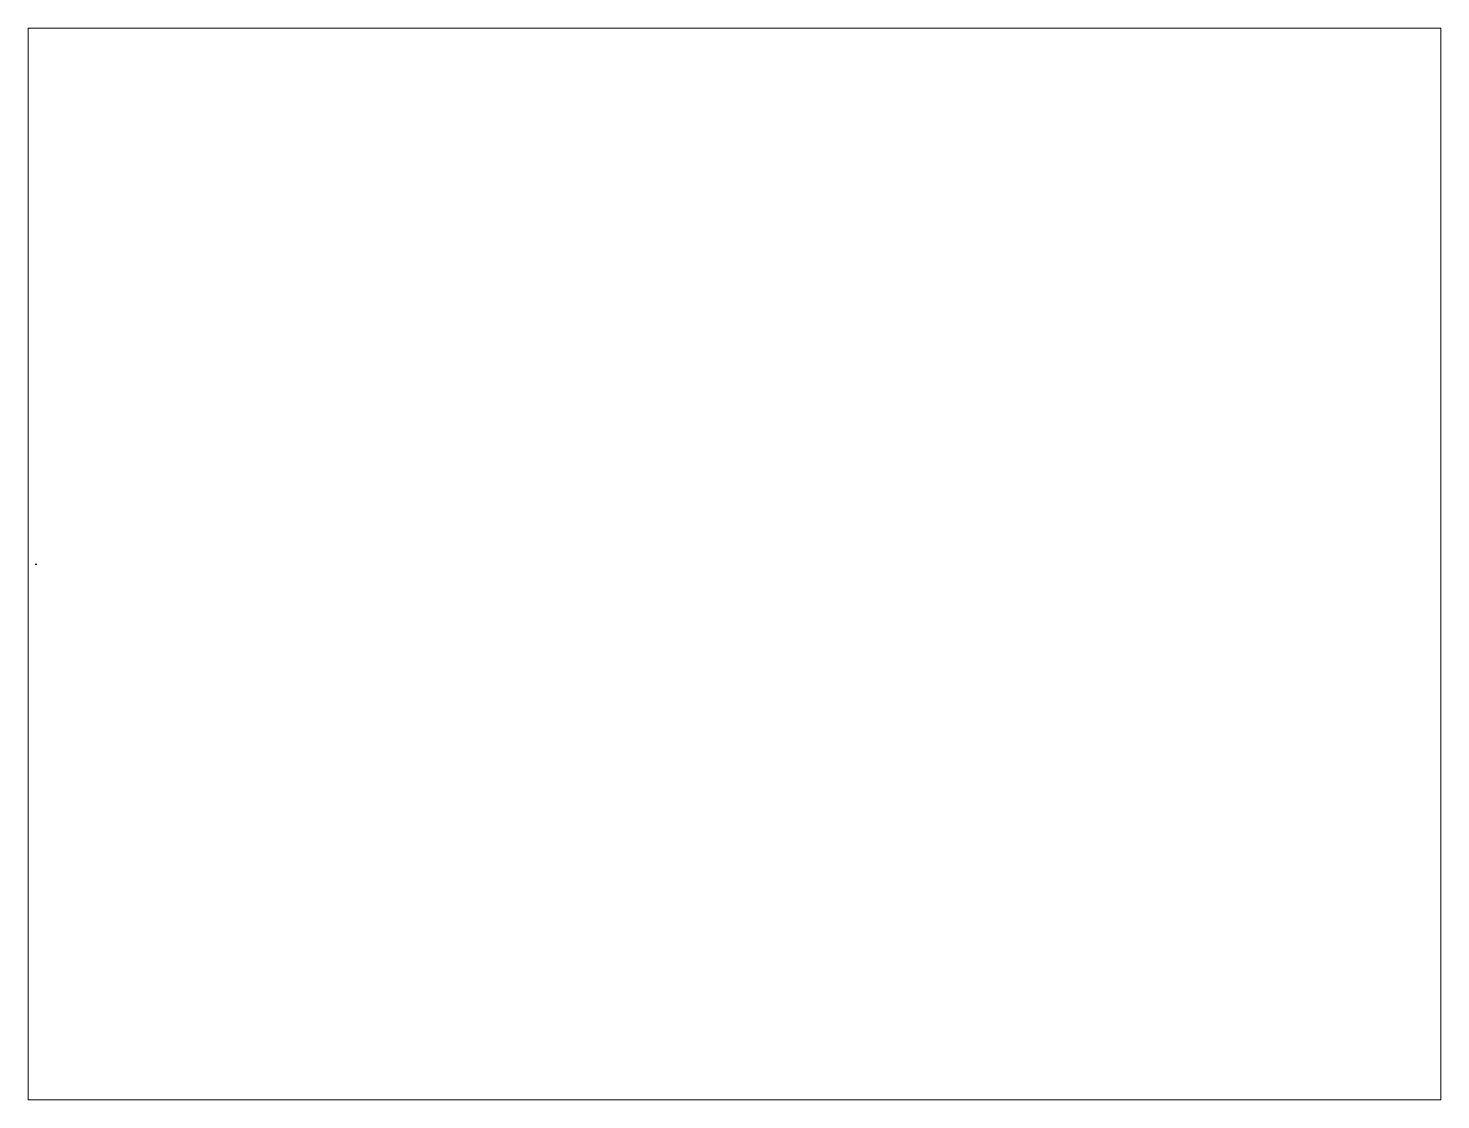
# Paper-space layout 'Лист2' of a CAD drawing. Header units: millimetres. Extents: x 26 to 231, y 20 to 176.
# The model-space entities are those that its viewports show. They can reach past a viewport. Long polylines and large blocks are cut down to what shows.
import ezdxf

# ---------------------------------------------------------------- set-up
doc = ezdxf.new("R2010")
doc.units = ezdxf.units.MM

msp = doc.modelspace()

# ---------------------------------------------------------------- linework, layer by layer
at = {"color": 242, "true_color": 0xcd2027}
msp.add_line((192330, 62553), (192450, 62553), dxfattribs=at)

psp = doc.layouts.new('Лист2')

# ---------------------------------------------------------------- viewports
at = {"layer": '0', "color": 2, "true_color": 0xf1eb1f}
psp.add_viewport(center=(128.5, 97.5), size=(205.6, 156), view_center_point=(245163.4, 62553.4), view_height=80968.5904, dxfattribs=at)

doc.saveas('drawing.dxf')
